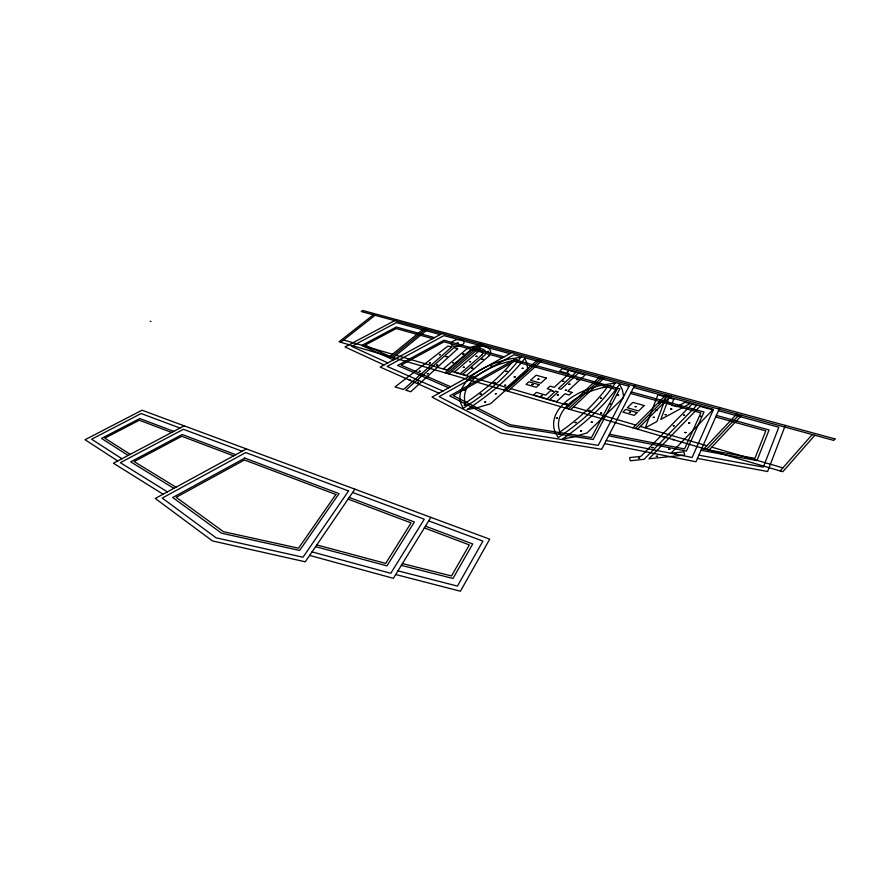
<?xml version="1.0" encoding="UTF-8"?>
<svg xmlns="http://www.w3.org/2000/svg" width="879" height="879" viewBox="0 0 879 879"><rect width="100%" height="100%" fill="white"/><g stroke="black" fill="none" stroke-linecap="round" stroke-linejoin="round"><path stroke-width="1.32" d="M785.31 425.403L767.62 471.518L697.443 458.409M719.824 407.592L695.959 461.783L604.609 443.62M635.11 384.552L601.665 449.323L501.261 433.116L432.028 397.132L513.677 351.523M430.853 517.357L393.385 578.327L309.628 555.407M354.896 489.174L305.255 561.802L212.421 540.915L155.264 498.47L246.362 448.916M814.855 435.259L782.815 471.715L339.063 341.777L373.355 314.825M780.178 470.946L812.251 434.545M709.012 450.103L741.711 415.306M706.551 449.389L739.272 414.635M704.101 448.664L736.844 413.976M637.583 429.194L670.809 395.968M632.99 427.842L666.249 394.715M635.286 428.512L668.523 395.341M568.537 408.966L602.17 377.245M570.691 409.603L604.312 377.827M566.384 408.339L599.994 376.695M507.908 391.221L541.827 360.786M503.865 390.034L537.794 359.676M505.886 390.628L539.805 360.236M448.872 373.927L482.989 344.733M445.06 372.817L479.187 343.7M446.961 373.377L481.088 344.216M393.254 357.643L427.491 329.592M389.661 356.588L423.898 328.614M391.452 357.116L425.689 329.109M340.766 342.272L375.058 315.286M514.325 359.654L449.751 395.902L508.831 426.15L593.16 439.511L619.882 388.782L514.083 359.588M244.812 458.113L172.713 497.503L221.618 533.212L299.64 550.452L339.03 493.602L244.593 458.025M443.895 332.548L380.157 367.048L439.039 393.221M396.517 319.659L344.997 346.963L384.046 364.95M184.183 425.843L113.424 463.222L163.087 494.218M150.21 321.296L150.902 321.384M701.739 448.675L754.885 458.398L765.818 430.875L715.682 416.998M701.024 450.279L756.984 460.563L769.07 429.963L716.374 415.415M698.882 455.146L763.335 467.112L778.816 427.227L718.451 410.713M609.433 434.281L684.532 448.905L700.86 412.888L630.529 393.429M608.631 435.83L686.411 451.037L704.024 412.009L631.298 391.935M606.224 440.5L692.114 457.454L713.506 409.361L633.594 387.496M402.461 563.56L451.498 575.954L469.353 544.925L424.359 527.927M401.34 565.373L452.971 578.47L472.748 543.969L425.447 526.158M397.978 570.856L457.421 586.084L482.923 541.101L428.699 520.862M395.726 574.525L460.42 591.215L489.713 539.19L142.035 410.207L85.032 439.731L117.731 460.948M316.792 544.925L385.705 563.406L411.075 522.906L348.106 499.118M315.605 546.661L386.969 565.867L414.372 521.983L349.249 497.448M312.034 551.891L390.803 573.306L424.26 519.203L352.644 492.471M440.137 334.569L396.407 322.604L351.666 346.359L387.804 362.906M509.864 353.644L443.928 335.613L387.123 366.411L442.895 391.067M434.501 337.624L396.242 327.065L361.698 345.447L393.44 359.863M504.139 356.841L443.983 340.239L397.605 365.455L448.675 387.837M432.622 338.646L396.187 328.559L365.049 345.15L395.308 358.841M502.228 357.918L443.994 341.799L401.11 365.137L450.597 386.76M343.645 340.008L392.539 354.237M396.132 355.281L447.938 370.367M451.74 371.476L506.722 387.474M510.765 388.65L569.218 405.669M573.526 406.922L635.792 425.051M640.384 426.392L706.859 445.741M711.77 447.169L782.892 467.87M180.019 428.04L141.134 413.526L91.614 439.214L121.917 458.739M242.121 451.224L183.381 429.304L120.313 462.673L167.406 491.866M173.756 431.347L139.761 418.547L101.525 438.423L128.169 455.432M235.737 454.696L182.184 434.523L130.674 461.849L173.855 488.361M171.669 432.457L139.311 420.228L104.832 438.16L130.257 454.333M233.605 455.849L181.788 436.27L134.135 461.574L176.009 487.186M659.843 403.076L658.8 403.131L659.843 403.076M657.448 456.256L656.338 456.399L657.448 456.256M656.02 410.218L657.085 410.163L656.02 410.218M654.361 417.338L653.295 417.393L654.361 417.338M651.998 447.565L653.086 447.51L651.998 447.565M639.615 458.212L638.517 458.355L639.615 458.212M635.165 406.658L636.22 406.603L635.165 406.658M629.375 412.35L630.419 412.295L629.375 412.35M617.563 395.067L618.596 395.012L617.563 395.067M610.817 404.175L609.784 404.23L610.817 404.175M609.916 385.562L610.938 385.584L609.96 385.485M623.453 394.924L623.31 397.747L587.029 432.94L572.69 437.193L562.582 438.929A265.546 139.563 -11.7 0 0 619.541 384.321L622.222 389.463L623.453 394.924M601.621 413.075L600.577 413.13L601.621 413.075M600.544 398.187L601.566 398.209L600.588 398.11M591.215 422.184L592.259 422.129L591.215 422.184M589.875 410.427L588.831 410.559L589.875 410.427M583.821 392.32L584.832 392.265L583.821 392.32M581.601 430.875L580.558 431.007L581.601 430.875M576.141 422.469L575.097 422.601L576.141 422.469M577.855 379.486L576.844 379.618L577.855 379.486M569.9 384.178L568.9 384.31L569.9 384.178M566.9 403.736L565.878 403.791L566.9 403.736M565.373 390.243L566.373 390.177L565.373 390.243M567.329 371.795L568.306 371.729L567.362 371.718M559.945 434.204L558.89 434.336L559.945 434.204M562.78 381.365L563.78 381.31L562.78 381.365M557.462 418.052L556.429 418.184L557.462 418.052M558.352 394.913L557.341 395.045L558.352 394.913M553.177 391.1L552.166 391.232L553.177 391.1M541.332 395.649L542.332 395.583L541.332 395.649M538.97 379.113L537.981 379.245L538.97 379.113M533.026 384.442L532.026 384.573L533.026 384.442M522.203 368.378L523.17 368.312L522.247 368.301M515.16 376.882L514.171 377.014L515.16 376.882M515.852 359.555L516.808 359.5L515.852 359.555M527.598 368.235L527.235 370.861L490.471 403.791L476.748 407.834L467.167 409.504A253.932 128.257 -13.3 0 0 524.829 358.379L526.906 363.159L527.598 368.235M504.854 385.277L505.832 385.222L504.898 385.211M507.018 371.312L506.051 371.443L507.018 371.312M496.349 393.693L495.36 393.825L496.349 393.693M494.119 382.881L495.086 382.826L494.119 382.881M490.911 366.005L491.855 365.95L490.911 366.005M485.702 401.868L484.725 402.066L485.702 401.868M487.603 351.49L488.537 351.424L487.603 351.49M481.285 394.1L480.297 394.231L481.285 394.1M482.945 359.269L482 359.401L482.945 359.269M474.166 376.728L473.221 376.926L474.166 376.728M476.033 356.347L476.967 356.281L476.033 356.347M472.682 368.125L471.726 368.257L472.682 368.125M464.233 405.153L465.211 405.098L464.233 405.153M474.539 347.403L473.605 347.535L474.539 347.403M464.189 390.1L463.211 390.232L464.189 390.1M469.716 361.785L470.65 361.73L469.76 361.719M463.321 367.279L464.266 367.213L463.321 367.279M463.782 353.885L462.859 354.083L463.782 353.885M452.652 362.719L453.586 362.653L452.652 362.719M457.135 343.063L458.058 343.008L457.135 343.063M446.928 356.489L446.005 356.676L446.928 356.489M439.5 354.709L440.423 354.644L439.5 354.709M437.577 365.027L436.654 365.214L437.577 365.027M430.325 362.906L429.381 363.027L430.325 362.906M428.216 373.575L427.282 373.773L428.216 373.575M418.459 382.178L417.525 382.376L418.459 382.178M419.206 371.268L420.14 371.213L419.206 371.268M410.021 379.629L409.076 379.761L410.021 379.629M673.743 399.165L671.545 405.175L676.951 406.68L685.104 402.274L690.015 403.626L660.821 419.415L668.908 397.846L673.743 399.165M666.018 397.044L656.877 421.546L645.318 427.798L657.855 394.814L666.018 397.044M700.42 416.404L701.475 416.514L700.42 416.404M689.762 422.986L688.675 423.041L689.762 422.986M676.423 454.344L675.314 454.388L676.423 454.344M685.983 432.545L684.884 432.523L685.983 432.545M672.589 439.478L673.644 439.588L672.589 439.478M683.576 415.196L684.62 415.306L683.576 415.196M668.765 449.158L669.831 449.279L668.765 449.158M673.248 425.777L674.292 425.875L673.325 425.7M680.192 406.614L681.225 406.713L680.192 406.614M663.733 436.676L662.645 436.643L663.733 436.676M670.743 408.988L671.765 409.087L670.743 408.988M666.205 414.591L665.139 414.646L666.205 414.591M668.864 403.494L669.886 403.593L668.864 403.494M629.023 386.244L598.236 445.367L504.304 430.325L439.104 396.649L513.929 354.764L629.023 386.244M616.827 389.639L591.479 437.577L510.336 424.777L453.289 395.638L514.435 361.291L616.827 389.639M348.556 490.943L302.991 557.231L216.113 537.827L162.23 498.085L245.746 452.575L348.556 490.943M335.855 494.492L298.53 548.21L223.453 531.685L176.196 497.305L244.472 459.959L335.855 494.492M835.05 438.929L833.764 440.412L361.225 311.518L362.609 310.441L835.05 438.929M712.759 409.856L671.04 453.201L683.961 451.828L684.598 455.058L648.889 458.816L699.97 406.351L712.759 409.856M696.673 405.45L644.076 459.332L630.243 460.783L629.672 457.574L640.791 456.399L691.993 404.164L696.673 405.45M636.978 412.614L634.198 415.36L622.914 412.119L625.694 409.394L636.978 412.614M644.142 405.538L638.637 410.976L627.353 407.768L632.869 402.373L644.142 405.538M481.978 354.874L460.233 373.663L454.465 371.993L479.912 350.172A7.164 3.802 -9.4 0 1 481.978 354.874M572.031 392.397L569.229 395.012L564.977 393.803L556.517 401.681L549.672 399.692L558.143 391.847L555.616 391.122L547.145 398.956L533.553 395.001L536.388 392.408L545.782 395.121L551.43 389.924L547.254 388.727L550.056 386.156L554.231 387.342L568.988 373.751L559.615 371.169L562.362 368.664L575.91 372.366L558.418 388.529L560.945 389.243L578.426 373.059L585.238 374.926L567.779 391.188L572.031 392.397M457.629 348.754L410.735 391.759L405.735 390.21L453.894 347.71L457.629 348.754M539.113 384.716L536.3 387.287L526.038 384.343L528.861 381.794L539.113 384.716M546.397 378.091L540.805 383.189L530.542 380.277L536.146 375.212L546.397 378.091M451.652 347.084L403.483 389.518L395.023 386.914L447.927 346.051L451.652 347.084M489.01 355.896L466.408 375.465L462.541 374.333L485.153 354.819A9.801 5.208 -9.3 0 0 481.956 348.875A9.801 5.208 -9.3 0 0 469.858 350.578L447.224 369.883L443.434 368.773L466.079 349.523A14.471 7.691 -9.3 0 1 484.801 346.48A14.471 7.691 -9.3 0 1 489.01 355.896M520.862 357.292L511.347 358.665A61.53 33.995 -8.1 0 0 460.75 403.153L463.167 408.274A230.606 117.248 -13 0 0 520.862 357.292M615.19 383.123L605.126 384.541A65.244 37.006 -5.5 0 0 555.11 432.039L558.176 437.566A241.318 127.587 -11.3 0 0 615.19 383.123M454.85 346.59A6.582 3.45 -9.8 0 0 464.112 341.986A6.582 3.45 -9.8 0 0 453.916 340.678A6.582 3.45 -9.8 0 0 454.85 346.59M465.321 403.076A230.166 116.819 -13.1 0 0 513.49 360.599A58.443 32.292 -8.1 0 0 465.321 403.076M607.62 386.639A61.969 35.16 -5.4 0 0 560 431.996A240.813 127.114 -11.4 0 0 607.62 386.639"/></g></svg>
